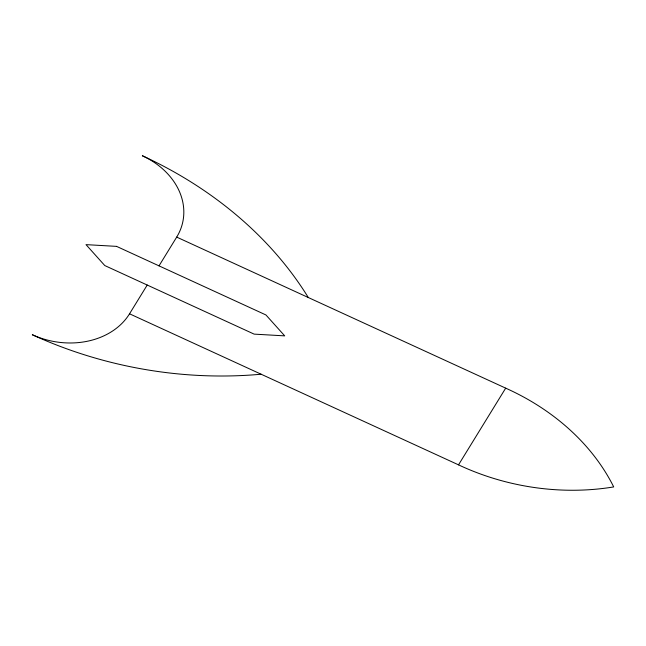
<?xml version="1.0" encoding="UTF-8"?>
<svg xmlns="http://www.w3.org/2000/svg" width="646" height="646" viewBox="0 0 646 646"><rect width="100%" height="100%" fill="white"/><g stroke="black" fill="none" stroke-linecap="round" stroke-linejoin="round"><path stroke-width="0.97" d="M261.129 374.22A367.259 293.688 11.5 0 1 32.3 334.725A73.45 58.738 11.5 0 0 129.539 313.803L147.223 285.039M159.013 265.861L176.697 237.098A73.45 58.738 11.5 0 0 142.346 155.751A367.259 293.688 11.5 0 1 308.295 297.515M129.539 313.803L458.523 464.854L505.689 388.149L176.697 237.098M505.689 388.149A216.798 173.37 11.5 0 1 613.7 486.923A216.798 173.37 11.5 0 1 458.523 464.854M116.579 246.376L86.007 244.632L104.781 265.554L254.144 334.127L284.716 335.872L265.934 314.957L116.579 246.376"/></g></svg>
